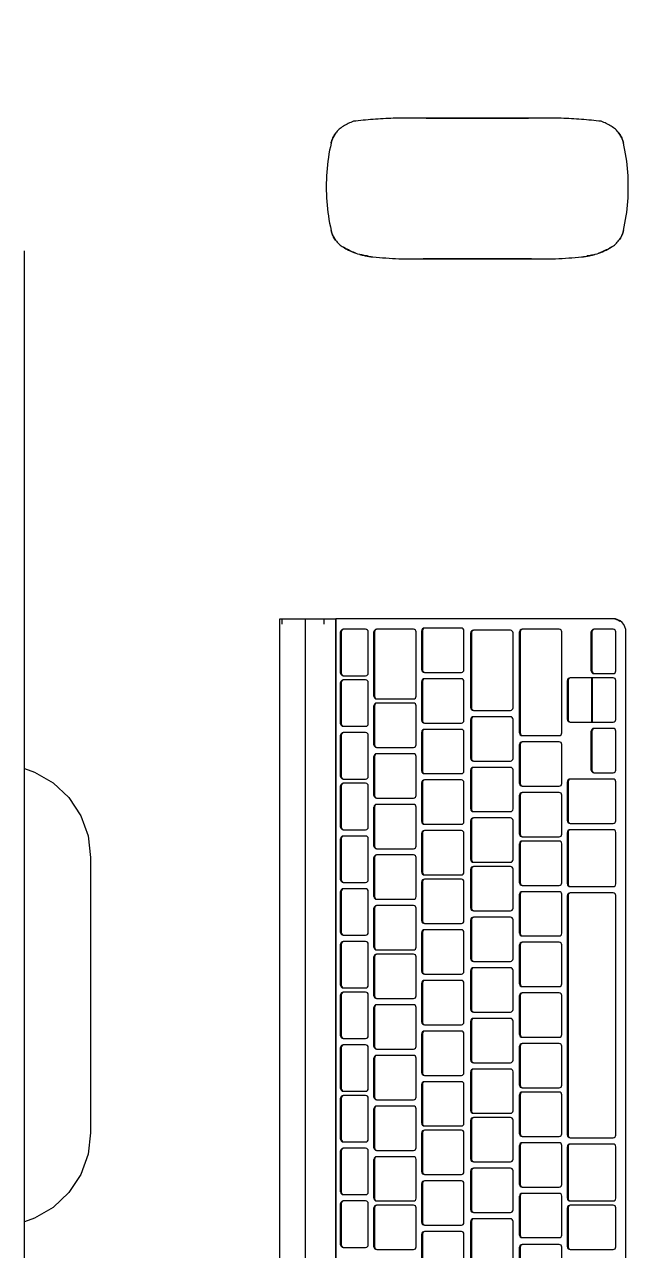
# Model space of a CAD drawing. Header units: millimetres. Extents: x -168557 to 193771, y -108373 to 197278.
# Drawn here: x 182307.3 to 182534.7, y -11135.4 to -10674.5 of the extents above; entities that cross this region are included whole.
import ezdxf

# ---------------------------------------------------------------- set-up
doc = ezdxf.new("R2010")
doc.units = ezdxf.units.MM
for name, color, linetype, lineweight in [('A-ANNO-DIMS', 211, 'Continuous', 9), ('A-ANNO-DIMS-50', 211, 'Continuous', 9), ('I-FURN', 30, 'Continuous', 9)]:
    doc.layers.add(name, color=color, linetype=linetype, lineweight=lineweight)
doc.styles.add('@Arial Unicode MS_1', font='', dxfattribs={"height": 100})
doc.styles.get('@Arial Unicode MS_1').set_extended_font_data('@Arial Unicode MS')
doc.dimstyles.new('CRT_-__Metros_-_Linha_de_chamada_3_5_mm_3', dxfattribs={"dimscale": 304.8, "dimtxt": 100.584485, "dimasz": 0.328084, "dimexe": 0.164042, "dimexo": 0.0625, "dimgap": 0.082021, "dimtad": 1, "dimlfac": 0.001, "dimrnd": 0.01, "dimzin": 0, "dimdsep": 46, "dimtxsty": '@Arial Unicode MS_1', "dimblk1": 'OBLIQUE', "dimblk2": 'OBLIQUE', "dimsah": 1, "dimcen": 0.09, "dimdle": 0.164042, "dimazin": 0, "dimtfac": 1, "dimtdec": 4, "dimtix": 1, "dimtmove": 0, "dimatfit": 3, "dimfxl": 0.984252, "dimfxlon": 1, "dimtvp": 1, "dimtolj": 1, "dimtzin": 0, "dimarcsym": 2})

# ---------------------------------------------------------------- blocks, each defined once
blk = doc.blocks.new('Blks_Elet_Apple_iMac - Apple iMac-3599073-TERREO')
at = {"layer": 'I-FURN', "color": 254}
for p, q in [((-280, 35.02), (280, 35.02)), ((51.79, 10.14), (-51.79, 10.14)), ((141.61, -61.03), (-137.79, -61.03)), ((141.61, -61.91), (139.61, -61.91)), ((141.61, -61.08), (141.61, -70.67)), ((141.61, -70.67), (-137.79, -70.67)), ((141.61, -70.67), (141.61, -82.21)), ((139.61, -77.79), (141.61, -77.79)), ((141.61, -82.21), (-137.79, -82.21)), ((-137.79, -82.21), (141.61, -82.21)), ((141.61, -186.46), (141.61, -82.21)), ((-94.93, -84.99), (-94.93, -85.23)), ((-94.93, -85.23), (-94.93, -93.42)), ((-93.93, -83.99), (-78.47, -83.99)), ((-78.47, -84.23), (-93.93, -84.23)), ((-77.47, -85.23), (-77.47, -84.99)), ((-77.47, -93.42), (-77.47, -85.23)), ((-75.09, -84.99), (-75.09, -85.23)), ((-75.09, -85.23), (-75.09, -93.42)), ((-74.09, -83.99), (-58.63, -83.99)), ((-58.63, -84.23), (-74.09, -84.23)), ((-57.63, -85.23), (-57.63, -84.99)), ((-57.63, -93.42), (-57.63, -85.23)), ((-55.24, -84.99), (-55.24, -85.23)), ((-55.24, -85.23), (-55.24, -93.42)), ((-54.24, -83.99), (-38.78, -83.99)), ((-38.78, -84.23), (-54.24, -84.23)), ((-37.78, -85.23), (-37.78, -84.99)), ((-37.78, -93.42), (-37.78, -85.23)), ((-36.19, -84.99), (-36.19, -85.23)), ((-36.19, -85.23), (-36.19, -93.42)), ((-35.19, -83.99), (-19.73, -83.99)), ((-19.73, -84.23), (-35.19, -84.23)), ((-18.73, -85.23), (-18.73, -84.99)), ((-18.73, -93.42), (-18.73, -85.23)), ((-16.35, -84.99), (-16.35, -85.23)), ((-16.35, -85.23), (-16.35, -93.42)), ((-15.35, -83.99), (0.11, -83.99)), ((0.11, -84.23), (-15.35, -84.23)), ((1.11, -85.23), (1.11, -84.99)), ((1.11, -93.42), (1.11, -85.23)), ((2.7, -84.99), (2.7, -85.23)), ((2.7, -85.23), (2.7, -93.42)), ((3.7, -83.99), (19.16, -83.99)), ((19.16, -84.23), (3.7, -84.23)), ((20.16, -85.23), (20.16, -84.99)), ((20.16, -93.42), (20.16, -85.23)), ((22.54, -84.99), (22.54, -85.23)), ((22.54, -85.23), (22.54, -93.42)), ((23.54, -83.99), (39.01, -83.99)), ((39.01, -84.23), (23.54, -84.23)), ((40.01, -85.23), (40.01, -84.99)), ((40.01, -93.42), (40.01, -85.23)), ((42.39, -84.99), (42.39, -85.23)), ((42.39, -85.23), (42.39, -93.42)), ((43.39, -83.99), (58.85, -83.99)), ((58.85, -84.23), (43.39, -84.23)), ((59.85, -85.23), (59.85, -84.99)), ((59.85, -93.42), (59.85, -85.23)), ((62.23, -84.99), (62.23, -85.23)), ((62.23, -85.23), (62.23, -93.42)), ((63.23, -83.99), (78.69, -83.99)), ((78.69, -84.23), (63.23, -84.23)), ((79.69, -85.23), (79.69, -84.99)), ((79.69, -93.42), (79.69, -85.23)), ((81.28, -84.99), (81.28, -85.23)), ((81.28, -85.23), (81.28, -93.42)), ((82.28, -83.99), (97.74, -83.99)), ((97.74, -84.23), (82.28, -84.23)), ((98.74, -85.23), (98.74, -84.99)), ((98.74, -93.42), (98.74, -85.23)), ((101.12, -84.99), (101.12, -85.23)), ((101.12, -85.23), (101.12, -93.42)), ((102.12, -83.99), (117.59, -83.99)), ((117.59, -84.23), (102.12, -84.23)), ((118.59, -85.23), (118.59, -84.99)), ((118.59, -93.42), (118.59, -85.23)), ((120.17, -84.99), (120.17, -85.23)), ((120.17, -85.23), (120.17, -93.42)), ((121.17, -83.99), (136.64, -83.99)), ((136.64, -84.23), (121.17, -84.23)), ((137.64, -85.23), (137.64, -84.99)), ((137.64, -93.42), (137.64, -85.23)), ((-94.73, -96.52), (-80.06, -96.52)), ((-80.06, -96.76), (-94.73, -96.76)), ((-93.93, -94.41), (-78.47, -94.41)), ((-76.47, -96.52), (-61.8, -96.52)), ((-61.8, -96.76), (-76.47, -96.76)), ((-74.09, -94.41), (-58.63, -94.41)), ((-57.42, -96.52), (-42.75, -96.52)), ((-42.75, -96.76), (-57.42, -96.76)), ((-54.24, -94.41), (-38.78, -94.41)), ((-38.37, -96.52), (-23.7, -96.52)), ((-23.7, -96.76), (-38.37, -96.76)), ((-35.19, -94.41), (-19.73, -94.41)), ((-19.32, -96.52), (-4.65, -96.52)), ((-4.65, -96.76), (-19.32, -96.76)), ((-15.35, -94.41), (0.11, -94.41)), ((-0.27, -96.52), (14.4, -96.52)), ((14.4, -96.76), (-0.27, -96.76)), ((3.7, -94.41), (19.16, -94.41)), ((17.99, -96.52), (32.66, -96.52)), ((32.66, -96.76), (17.99, -96.76)), ((23.54, -94.41), (39.01, -94.41)), ((37.04, -96.52), (51.71, -96.52)), ((51.71, -96.76), (37.04, -96.76)), ((43.39, -94.41), (58.85, -94.41)), ((56.09, -96.52), (70.76, -96.52)), ((70.76, -96.76), (56.09, -96.76)), ((63.23, -94.41), (78.69, -94.41)), ((75.14, -96.52), (89.81, -96.52)), ((89.81, -96.76), (75.14, -96.76)), ((82.28, -94.41), (97.74, -94.41)), ((94.19, -96.52), (108.86, -96.52)), ((108.86, -96.76), (94.19, -96.76)), ((102.12, -94.41), (117.59, -94.41)), ((112.44, -96.52), (136.64, -96.52)), ((136.64, -96.76), (112.44, -96.76)), ((121.17, -94.41), (136.64, -94.41)), ((-95.73, -97.76), (-95.73, -111.44)), ((-79.06, -97.76), (-79.06, -97.52)), ((-79.06, -111.44), (-79.06, -97.76)), ((-77.47, -97.52), (-77.47, -97.76)), ((-77.47, -97.76), (-77.47, -111.44)), ((-60.8, -97.76), (-60.8, -97.52)), ((-60.8, -111.44), (-60.8, -97.76)), ((-58.42, -97.52), (-58.42, -97.76)), ((-58.42, -97.76), (-58.42, -111.44)), ((-41.75, -97.76), (-41.75, -97.52)), ((-41.75, -111.44), (-41.75, -97.76)), ((-39.37, -97.52), (-39.37, -97.76)), ((-39.37, -97.76), (-39.37, -111.44)), ((-22.7, -97.76), (-22.7, -97.52)), ((-22.7, -111.44), (-22.7, -97.76)), ((-20.32, -97.52), (-20.32, -97.76)), ((-20.32, -97.76), (-20.32, -111.44)), ((-3.65, -97.76), (-3.65, -97.52)), ((-3.65, -111.44), (-3.65, -97.76)), ((-1.27, -97.52), (-1.27, -97.76)), ((-1.27, -97.76), (-1.27, -111.44)), ((15.4, -97.76), (15.4, -97.52)), ((15.4, -111.44), (15.4, -97.76)), ((16.99, -97.52), (16.99, -97.76)), ((16.99, -97.76), (16.99, -111.44)), ((33.66, -97.76), (33.66, -97.52)), ((33.66, -111.44), (33.66, -97.76)), ((36.04, -97.52), (36.04, -97.76)), ((36.04, -97.76), (36.04, -111.44)), ((52.71, -97.76), (52.71, -97.52)), ((52.71, -111.44), (52.71, -97.76)), ((55.09, -97.52), (55.09, -97.76)), ((55.09, -97.76), (55.09, -111.44)), ((71.76, -97.76), (71.76, -97.52)), ((71.76, -111.44), (71.76, -97.76)), ((74.14, -97.52), (74.14, -97.76)), ((74.14, -97.76), (74.14, -111.44)), ((90.81, -97.76), (90.81, -97.52)), ((90.81, -111.44), (90.81, -97.76)), ((93.19, -97.52), (93.19, -97.76)), ((93.19, -97.76), (93.19, -111.44)), ((109.86, -97.76), (109.86, -97.52)), ((109.86, -111.44), (109.86, -97.76)), ((111.44, -97.52), (111.44, -97.76)), ((111.44, -97.76), (111.44, -111.44)), ((137.64, -97.76), (137.64, -97.52)), ((137.64, -111.44), (137.64, -97.76)), ((-104.61, -114.54), (-89.94, -114.54)), ((-89.94, -114.78), (-104.61, -114.78)), ((-94.73, -112.43), (-80.06, -112.43)), ((-85.56, -114.54), (-70.89, -114.54)), ((-70.89, -114.78), (-85.56, -114.78)), ((-76.47, -112.43), (-61.8, -112.43)), ((-66.51, -114.54), (-51.84, -114.54)), ((-51.84, -114.78), (-66.51, -114.78)), ((-57.42, -112.43), (-42.75, -112.43)), ((-48.25, -114.54), (-33.58, -114.54)), ((-33.58, -114.78), (-48.25, -114.78)), ((-38.37, -112.43), (-23.7, -112.43)), ((-29.2, -114.54), (-14.53, -114.54)), ((-14.53, -114.78), (-29.2, -114.78)), ((-19.32, -112.43), (-4.65, -112.43)), ((-10.15, -114.54), (4.52, -114.54)), ((4.52, -114.78), (-10.15, -114.78)), ((-0.27, -112.43), (14.4, -112.43)), ((8.9, -114.54), (23.57, -114.54)), ((23.57, -114.78), (8.9, -114.78)), ((17.99, -112.43), (32.66, -112.43)), ((27.95, -114.54), (42.62, -114.54)), ((42.62, -114.78), (27.95, -114.78)), ((37.04, -112.43), (51.71, -112.43)), ((46.21, -114.54), (60.88, -114.54)), ((60.88, -114.78), (46.21, -114.78)), ((56.09, -112.43), (70.76, -112.43)), ((65.26, -114.54), (79.93, -114.54)), ((79.93, -114.78), (65.26, -114.78)), ((75.14, -112.43), (89.81, -112.43)), ((84.31, -114.54), (98.98, -114.54)), ((98.98, -114.78), (84.31, -114.78)), ((94.19, -112.43), (108.86, -112.43)), ((103.36, -114.54), (118.03, -114.54)), ((118.03, -114.78), (103.36, -114.78)), ((112.44, -112.43), (136.64, -112.43)), ((122.41, -114.54), (137.08, -114.54)), ((137.08, -114.78), (122.41, -114.78)), ((276.99, -110.97), (276.99, -121.39)), ((329.97, -121.4), (329.97, -110.93)), ((-88.94, -115.77), (-88.94, -115.53)), ((-88.94, -129.45), (-88.94, -115.77)), ((-86.56, -115.53), (-86.56, -115.77)), ((-86.56, -115.77), (-86.56, -129.45)), ((-69.89, -115.77), (-69.89, -115.53)), ((-69.89, -129.45), (-69.89, -115.77)), ((-67.51, -115.53), (-67.51, -115.77)), ((-67.51, -115.77), (-67.51, -129.45)), ((-50.84, -115.77), (-50.84, -115.53)), ((-50.84, -129.45), (-50.84, -115.77)), ((-49.25, -115.53), (-49.25, -115.77)), ((-49.25, -115.77), (-49.25, -129.45)), ((-32.58, -115.77), (-32.58, -115.53)), ((-32.58, -129.45), (-32.58, -115.77)), ((-30.2, -115.53), (-30.2, -115.77)), ((-30.2, -115.77), (-30.2, -129.45)), ((-13.53, -115.77), (-13.53, -115.53)), ((-13.53, -129.45), (-13.53, -115.77)), ((-11.15, -115.53), (-11.15, -115.77)), ((-11.15, -115.77), (-11.15, -129.45)), ((5.52, -115.77), (5.52, -115.53)), ((5.52, -129.45), (5.52, -115.77)), ((7.9, -115.53), (7.9, -115.77)), ((7.9, -115.77), (7.9, -129.45)), ((24.57, -115.77), (24.57, -115.53)), ((24.57, -129.45), (24.57, -115.77)), ((26.95, -115.53), (26.95, -115.77)), ((26.95, -115.77), (26.95, -129.45)), ((43.62, -115.77), (43.62, -115.53)), ((43.62, -129.45), (43.62, -115.77)), ((45.21, -115.53), (45.21, -115.77)), ((45.21, -115.77), (45.21, -129.45)), ((61.88, -115.77), (61.88, -115.53)), ((61.88, -129.45), (61.88, -115.77)), ((64.26, -115.53), (64.26, -115.77)), ((64.26, -115.77), (64.26, -129.45)), ((80.93, -115.77), (80.93, -115.53)), ((80.93, -129.45), (80.93, -115.77)), ((83.31, -115.53), (83.31, -115.77)), ((83.31, -115.77), (83.31, -129.45)), ((99.98, -115.77), (99.98, -115.53)), ((99.98, -129.45), (99.98, -115.77)), ((102.36, -115.53), (102.36, -115.77)), ((102.36, -115.77), (102.36, -129.45)), ((119.03, -115.77), (119.03, -115.53)), ((119.03, -129.45), (119.03, -115.77)), ((121.41, -115.53), (121.41, -115.77)), ((121.41, -115.77), (121.41, -129.45)), ((138.08, -115.77), (138.08, -115.53)), ((138.08, -129.45), (138.08, -115.77)), ((276.99, -121.39), (276.99, -149.51)), ((329.97, -149.5), (329.97, -121.4)), ((-104.61, -130.44), (-89.94, -130.44)), ((-99.84, -133), (-85.17, -133)), ((-85.17, -133.24), (-99.84, -133.24)), ((-85.56, -130.44), (-70.89, -130.44)), ((-80.79, -133), (-66.12, -133)), ((-66.12, -133.24), (-80.79, -133.24)), ((-66.51, -130.44), (-51.84, -130.44)), ((-61.74, -133), (-47.07, -133)), ((-47.07, -133.24), (-61.74, -133.24)), ((-48.25, -130.44), (-33.58, -130.44)), ((-43.49, -133), (-28.82, -133)), ((-28.82, -133.24), (-43.49, -133.24)), ((-29.2, -130.44), (-14.53, -130.44)), ((-24.44, -133), (-9.77, -133)), ((-9.77, -133.24), (-24.44, -133.24)), ((-10.15, -130.44), (4.52, -130.44)), ((-5.39, -133), (9.28, -133)), ((9.28, -133.24), (-5.39, -133.24)), ((8.9, -130.44), (23.57, -130.44)), ((13.66, -133), (28.33, -133)), ((28.33, -133.24), (13.66, -133.24)), ((27.95, -130.44), (42.62, -130.44)), ((32.71, -133), (47.38, -133)), ((47.38, -133.24), (32.71, -133.24)), ((46.21, -130.44), (60.88, -130.44)), ((50.97, -133), (65.64, -133)), ((65.64, -133.24), (50.97, -133.24)), ((65.26, -130.44), (79.93, -130.44)), ((70.02, -133), (84.69, -133)), ((84.69, -133.24), (70.02, -133.24)), ((84.31, -130.44), (98.98, -130.44)), ((89.07, -133), (103.74, -133)), ((103.74, -133.24), (89.07, -133.24)), ((103.36, -130.44), (118.03, -130.44)), ((108.12, -133), (136.26, -133)), ((136.26, -133.24), (108.12, -133.24)), ((122.41, -130.44), (137.08, -130.44)), ((-84.17, -134.23), (-84.17, -133.99)), ((-84.17, -147.91), (-84.17, -134.23)), ((-81.79, -133.99), (-81.79, -134.23)), ((-81.79, -134.23), (-81.79, -147.91)), ((-65.12, -134.23), (-65.12, -133.99)), ((-65.12, -147.91), (-65.12, -134.23)), ((-62.74, -133.99), (-62.74, -134.23)), ((-62.74, -134.23), (-62.74, -147.91)), ((-46.07, -134.23), (-46.07, -133.99)), ((-46.07, -147.91), (-46.07, -134.23)), ((-44.49, -133.99), (-44.49, -134.23)), ((-44.49, -134.23), (-44.49, -147.91)), ((-27.82, -134.23), (-27.82, -133.99)), ((-27.82, -147.91), (-27.82, -134.23)), ((-25.44, -133.99), (-25.44, -134.23)), ((-25.44, -134.23), (-25.44, -147.91)), ((-8.77, -134.23), (-8.77, -133.99)), ((-8.77, -147.91), (-8.77, -134.23)), ((-6.39, -133.99), (-6.39, -134.23)), ((-6.39, -134.23), (-6.39, -147.91)), ((10.28, -134.23), (10.28, -133.99)), ((10.28, -147.91), (10.28, -134.23)), ((12.66, -133.99), (12.66, -134.23)), ((12.66, -134.23), (12.66, -147.91)), ((29.33, -134.23), (29.33, -133.99)), ((29.33, -147.91), (29.33, -134.23)), ((31.71, -133.99), (31.71, -134.23)), ((31.71, -134.23), (31.71, -147.91)), ((48.38, -134.23), (48.38, -133.99)), ((48.38, -147.91), (48.38, -134.23)), ((49.97, -133.99), (49.97, -134.23)), ((49.97, -134.23), (49.97, -147.91)), ((66.64, -134.23), (66.64, -133.99)), ((66.64, -147.91), (66.64, -134.23)), ((69.02, -133.99), (69.02, -134.23)), ((69.02, -134.23), (69.02, -147.91)), ((85.69, -134.23), (85.69, -133.99)), ((85.69, -147.91), (85.69, -134.23)), ((88.07, -133.99), (88.07, -134.23)), ((88.07, -134.23), (88.07, -147.91)), ((104.74, -134.23), (104.74, -133.99)), ((104.74, -147.91), (104.74, -134.23)), ((107.12, -133.99), (107.12, -134.23)), ((107.12, -134.23), (107.12, -147.91)), ((137.26, -134.23), (137.26, -133.99)), ((137.26, -147.91), (137.26, -134.23)), ((-132.83, -151.35), (-94.84, -151.35)), ((-94.84, -151.59), (-132.83, -151.59)), ((-99.84, -148.9), (-85.17, -148.9)), ((-90.27, -151.35), (-75.6, -151.35)), ((-75.6, -151.59), (-90.27, -151.59)), ((-80.79, -148.9), (-66.12, -148.9)), ((-71.22, -151.35), (-56.55, -151.35)), ((-56.55, -151.59), (-71.22, -151.59)), ((-61.74, -148.9), (-47.07, -148.9)), ((-52.17, -151.35), (-37.5, -151.35)), ((-37.5, -151.59), (-52.17, -151.59)), ((-43.49, -148.9), (-28.82, -148.9)), ((-33.91, -151.35), (-19.24, -151.35)), ((-19.24, -151.59), (-33.91, -151.59)), ((-24.44, -148.9), (-9.77, -148.9)), ((-14.86, -151.35), (-0.19, -151.35)), ((-0.19, -151.59), (-14.86, -151.59)), ((-5.39, -148.9), (9.28, -148.9)), ((4.19, -151.35), (18.86, -151.35)), ((18.86, -151.59), (4.19, -151.59)), ((13.66, -148.9), (28.33, -148.9)), ((23.24, -151.35), (37.91, -151.35)), ((37.91, -151.59), (23.24, -151.59)), ((32.71, -148.9), (47.38, -148.9)), ((42.29, -151.35), (56.96, -151.35)), ((56.96, -151.59), (42.29, -151.59)), ((50.97, -148.9), (65.64, -148.9)), ((60.55, -151.35), (75.22, -151.35)), ((75.22, -151.59), (60.55, -151.59)), ((70.02, -148.9), (84.69, -148.9)), ((79.6, -151.35), (94.27, -151.35)), ((94.27, -151.59), (79.6, -151.59)), ((89.07, -148.9), (103.74, -148.9)), ((98.65, -151.35), (136.64, -151.35)), ((136.64, -151.59), (98.65, -151.59)), ((108.12, -148.9), (136.26, -148.9)), ((276.99, -149.51), (276.99, -159.93)), ((329.97, -159.97), (329.97, -149.5)), ((-93.84, -152.58), (-93.84, -152.34)), ((-93.84, -166.26), (-93.84, -152.58)), ((-91.27, -152.34), (-91.27, -152.58)), ((-91.27, -152.58), (-91.27, -166.26)), ((-74.6, -152.58), (-74.6, -152.34)), ((-74.6, -166.26), (-74.6, -152.58)), ((-72.22, -152.34), (-72.22, -152.58)), ((-72.22, -152.58), (-72.22, -166.26)), ((-55.55, -152.58), (-55.55, -152.34)), ((-55.55, -166.26), (-55.55, -152.58)), ((-53.17, -152.34), (-53.17, -152.58)), ((-53.17, -152.58), (-53.17, -166.26)), ((-36.5, -152.58), (-36.5, -152.34)), ((-36.5, -166.26), (-36.5, -152.58)), ((-34.91, -152.34), (-34.91, -152.58)), ((-34.91, -152.58), (-34.91, -166.26)), ((-18.24, -152.58), (-18.24, -152.34)), ((-18.24, -166.26), (-18.24, -152.58)), ((-15.86, -152.34), (-15.86, -152.58)), ((-15.86, -152.58), (-15.86, -166.26)), ((0.81, -152.58), (0.81, -152.34)), ((0.81, -166.26), (0.81, -152.58)), ((3.19, -152.34), (3.19, -152.58)), ((3.19, -152.58), (3.19, -166.26)), ((19.86, -152.58), (19.86, -152.34)), ((19.86, -166.26), (19.86, -152.58)), ((22.24, -152.34), (22.24, -152.58)), ((22.24, -152.58), (22.24, -166.26)), ((38.91, -152.58), (38.91, -152.34)), ((38.91, -166.26), (38.91, -152.58)), ((41.29, -152.34), (41.29, -152.58)), ((41.29, -152.58), (41.29, -166.26)), ((57.96, -152.58), (57.96, -152.34)), ((57.96, -166.26), (57.96, -152.58)), ((59.55, -152.34), (59.55, -152.58)), ((59.55, -152.58), (59.55, -166.26)), ((76.22, -152.58), (76.22, -152.34)), ((76.22, -166.26), (76.22, -152.58)), ((78.6, -152.34), (78.6, -152.58)), ((78.6, -152.58), (78.6, -166.26)), ((95.27, -152.58), (95.27, -152.34)), ((95.27, -166.26), (95.27, -152.58)), ((97.65, -152.34), (97.65, -152.58)), ((97.65, -152.58), (97.65, -166.26)), ((137.64, -152.58), (137.64, -152.34)), ((137.64, -166.26), (137.64, -152.58)), ((-132.83, -167.25), (-94.84, -167.25)), ((-95.73, -170.36), (-95.73, -170.6)), ((-94.73, -169.37), (-80.06, -169.37)), ((-80.06, -169.6), (-94.73, -169.6)), ((-90.27, -167.25), (-75.6, -167.25)), ((-79.06, -170.6), (-79.06, -170.36)), ((-77.47, -170.36), (-77.47, -170.6)), ((-76.47, -169.37), (-57.04, -169.37)), ((-57.04, -169.6), (-76.47, -169.6)), ((-71.22, -167.25), (-56.55, -167.25)), ((-56.04, -170.6), (-56.04, -170.36)), ((-53.66, -170.36), (-53.66, -170.6)), ((-52.66, -169.37), (37.42, -169.37)), ((37.42, -169.6), (-52.66, -169.6)), ((-52.17, -167.25), (-37.5, -167.25)), ((-33.91, -167.25), (-19.24, -167.25)), ((-14.86, -167.25), (-0.19, -167.25)), ((4.19, -167.25), (18.86, -167.25)), ((23.24, -167.25), (37.91, -167.25)), ((38.42, -170.6), (38.42, -170.36)), ((40.8, -170.36), (40.8, -170.6)), ((41.8, -169.37), (61.23, -169.37)), ((61.23, -169.6), (41.8, -169.6)), ((42.29, -167.25), (56.96, -167.25)), ((60.55, -167.25), (75.22, -167.25)), ((62.23, -170.6), (62.23, -170.36)), ((64.61, -170.36), (64.61, -170.6)), ((65.61, -169.37), (80.28, -169.37)), ((80.28, -169.6), (65.61, -169.6)), ((79.6, -167.25), (94.27, -167.25)), ((81.28, -170.6), (81.28, -170.36)), ((98.65, -167.25), (136.64, -167.25)), ((102.71, -170.36), (102.71, -170.6)), ((103.71, -169.36), (118.38, -169.36)), ((118.38, -169.6), (103.71, -169.6)), ((119.38, -170.6), (119.38, -170.36)), ((-95.73, -170.6), (-95.73, -186.62)), ((-79.06, -186.62), (-79.06, -170.6)), ((-77.47, -170.6), (-77.47, -186.62)), ((-56.04, -186.62), (-56.04, -170.6)), ((-53.66, -170.6), (-53.66, -186.62)), ((38.42, -186.62), (38.42, -170.6)), ((40.8, -170.6), (40.8, -186.62)), ((62.23, -186.62), (62.23, -170.6)), ((64.61, -170.6), (64.61, -186.62)), ((81.28, -186.62), (81.28, -170.6)), ((102.71, -170.6), (102.71, -178.53)), ((119.38, -178.53), (119.38, -170.6)), ((83.66, -179.36), (83.66, -179.6)), ((83.66, -179.6), (83.66, -186.62)), ((84.66, -178.37), (99.33, -178.37)), ((99.33, -178.61), (84.66, -178.61)), ((100.33, -179.6), (100.33, -179.36)), ((100.33, -186.62), (100.33, -179.6)), ((102.71, -178.53), (119.38, -178.53)), ((102.71, -178.69), (102.71, -186.62)), ((119.38, -178.69), (102.71, -178.69)), ((119.38, -186.62), (119.38, -178.69)), ((120.97, -179.36), (120.97, -179.6)), ((120.97, -179.6), (120.97, -186.62)), ((121.97, -178.37), (136.64, -178.37)), ((136.64, -178.61), (121.97, -178.61)), ((137.64, -179.6), (137.64, -179.36)), ((137.64, -186.62), (137.64, -179.6)), ((-94.73, -187.62), (-80.06, -187.62)), ((-76.47, -187.62), (-57.04, -187.62)), ((-52.66, -187.62), (37.42, -187.62)), ((41.8, -187.62), (61.23, -187.62)), ((65.61, -187.62), (80.28, -187.62)), ((84.66, -187.62), (99.33, -187.62)), ((103.71, -187.62), (118.38, -187.62)), ((121.97, -187.62), (136.64, -187.62)), ((-132.79, -191.42), (136.61, -191.42))]:
    blk.add_line(p, q, dxfattribs=at)
at = {"layer": 'I-FURN', "color": 254, "flags": 128}
for points in [[(-51.79, 10.14), (-59.86, 11.08), (-67.5, 13.86), (-74.29, 18.33), (-79.87, 24.24), (-83.93, 31.28), (-85.27, 34.95)], [(85.27, 34.95), (83.93, 31.28), (79.87, 24.24), (74.29, 18.33), (67.5, 13.86), (59.86, 11.08), (51.79, 10.14)]]:
    blk.add_lwpolyline(points, dxfattribs=at)
at = {"layer": 'I-FURN', "color": 254}
for centre, major_axis, start_param, end_param in [((-93.93, -84.99), (1, 0), 1.570796, 3.141593), ((-93.93, -85.23), (1, 0), 1.570796, 3.141593), ((-78.47, -84.99), (1, 0), 0, 1.570796), ((-78.47, -85.23), (1, 0), 0, 1.570796), ((-74.09, -84.99), (-1, 0), 4.712389, 6.283185), ((-74.09, -85.23), (1, 0), 1.570796, 3.141593), ((-58.63, -84.99), (1, 0), 0, 1.570796), ((-58.63, -85.23), (1, 0), 0, 1.570796), ((-54.24, -84.99), (-1, 0), 4.712389, 6.283185), ((-54.24, -85.23), (1, 0), 1.570796, 3.141593), ((-38.78, -84.99), (1, 0), 0, 1.570796), ((-38.78, -85.23), (1, 0), 0, 1.570796), ((-35.19, -84.99), (-1, 0), 4.712389, 6.283185), ((-35.19, -85.23), (-1, 0), 4.712389, 6.283185), ((-19.73, -84.99), (-1, 0), 3.141593, 4.712389), ((-19.73, -85.23), (1, 0), 0, 1.570796), ((-15.35, -84.99), (-1, 0), 4.712389, 6.283185), ((-15.35, -85.23), (-1, 0), 4.712389, 6.283185), ((0.11, -84.99), (1, 0), 0, 1.570796), ((0.11, -85.23), (1, 0), 0, 1.570796), ((3.7, -84.99), (-1, 0), 4.712389, 6.283185), ((3.7, -85.23), (1, 0), 1.570796, 3.141593), ((19.16, -84.99), (1, 0), 0, 1.570796), ((19.16, -85.23), (1, 0), 0, 1.570796), ((23.54, -84.99), (-1, 0), 4.712389, 6.283185), ((23.54, -85.23), (1, 0), 1.570796, 3.141593), ((39.01, -84.99), (1, 0), 0, 1.570796), ((39.01, -85.23), (1, 0), 0, 1.570796), ((43.39, -84.99), (-1, 0), 4.712389, 6.283185), ((43.39, -85.23), (-1, 0), 4.712389, 6.283185), ((58.85, -84.99), (1, 0), 0, 1.570796), ((58.85, -85.23), (1, 0), 0, 1.570796), ((63.23, -84.99), (-1, 0), 4.712389, 6.283185), ((63.23, -85.23), (1, 0), 1.570796, 3.141593), ((78.69, -84.99), (1, 0), 0, 1.570796), ((78.69, -85.23), (1, 0), 0, 1.570796), ((82.28, -84.99), (1, 0), 1.570796, 3.141593), ((82.28, -85.23), (1, 0), 1.570796, 3.141593), ((97.74, -84.99), (1, 0), 0, 1.570796), ((97.74, -85.23), (1, 0), 0, 1.570796), ((102.12, -84.99), (1, 0), 1.570796, 3.141593), ((102.12, -85.23), (1, 0), 1.570796, 3.141593), ((117.59, -84.99), (1, 0), 0, 1.570796), ((117.59, -85.23), (1, 0), 0, 1.570796), ((121.17, -84.99), (1, 0), 1.570796, 3.141593), ((121.17, -85.23), (1, 0), 1.570796, 3.141593), ((136.64, -84.99), (1, 0), 0, 1.570796), ((136.64, -85.23), (1, 0), 0, 1.570796), ((-94.73, -97.52), (1, 0), 1.570796, 3.141593), ((-94.73, -97.76), (1, 0), 1.570796, 3.141593), ((-93.93, -93.42), (1, 0), 3.141593, 4.712389), ((-80.06, -97.52), (1, 0), 0, 1.570796), ((-80.06, -97.76), (1, 0), 0, 1.570796), ((-78.47, -93.42), (1, 0), 4.712389, 6.283185), ((-76.47, -97.52), (1, 0), 1.570796, 3.141593), ((-76.47, -97.76), (1, 0), 1.570796, 3.141593), ((-74.09, -93.42), (1, 0), 3.141593, 4.712389), ((-61.8, -97.52), (1, 0), 0, 1.570796), ((-61.8, -97.76), (1, 0), 0, 1.570796), ((-58.63, -93.42), (1, 0), 4.712389, 6.283185), ((-57.42, -97.52), (-1, 0), 4.712389, 6.283185), ((-57.42, -97.76), (1, 0), 1.570796, 3.141593), ((-54.24, -93.42), (1, 0), 3.141593, 4.712389), ((-42.75, -97.52), (1, 0), 0, 1.570796), ((-42.75, -97.76), (1, 0), 0, 1.570796), ((-38.37, -97.52), (-1, 0), 4.712389, 6.283185), ((-38.37, -97.76), (-1, 0), 4.712389, 6.283185), ((-38.78, -93.42), (1, 0), 4.712389, 6.283185), ((-35.19, -93.42), (1, 0), 3.141593, 4.712389), ((-23.7, -97.52), (-1, 0), 3.141593, 4.712389), ((-23.7, -97.76), (1, 0), 0, 1.570796), ((-19.32, -97.52), (-1, 0), 4.712389, 6.283185), ((-19.32, -97.76), (-1, 0), 4.712389, 6.283185), ((-19.73, -93.42), (-1, 0), 1.570796, 3.141593), ((-15.35, -93.42), (1, 0), 3.141593, 4.712389), ((-4.65, -97.52), (-1, 0), 3.141593, 4.712389), ((-4.65, -97.76), (1, 0), 0, 1.570796), ((-0.27, -97.52), (-1, 0), 4.712389, 6.283185), ((-0.27, -97.76), (1, 0), 1.570796, 3.141593), ((0.11, -93.42), (1, 0), 4.712389, 6.283185), ((3.7, -93.42), (1, 0), 3.141593, 4.712389), ((14.4, -97.52), (1, 0), 0, 1.570796), ((14.4, -97.76), (1, 0), 0, 1.570796), ((17.99, -97.52), (-1, 0), 4.712389, 6.283185), ((17.99, -97.76), (1, 0), 1.570796, 3.141593), ((19.16, -93.42), (1, 0), 4.712389, 6.283185), ((23.54, -93.42), (1, 0), 3.141593, 4.712389), ((32.66, -97.52), (1, 0), 0, 1.570796), ((32.66, -97.76), (1, 0), 0, 1.570796), ((37.04, -97.52), (-1, 0), 4.712389, 6.283185), ((37.04, -97.76), (1, 0), 1.570796, 3.141593), ((39.01, -93.42), (-1, 0), 1.570796, 3.141593), ((43.39, -93.42), (1, 0), 3.141593, 4.712389), ((51.71, -97.52), (1, 0), 0, 1.570796), ((51.71, -97.76), (1, 0), 0, 1.570796), ((56.09, -97.52), (-1, 0), 4.712389, 6.283185), ((56.09, -97.76), (-1, 0), 4.712389, 6.283185), ((58.85, -93.42), (1, 0), 4.712389, 6.283185), ((63.23, -93.42), (1, 0), 3.141593, 4.712389), ((70.76, -97.52), (1, 0), 0, 1.570796), ((70.76, -97.76), (1, 0), 0, 1.570796), ((75.14, -97.52), (-1, 0), 4.712389, 6.283185), ((75.14, -97.76), (-1, 0), 4.712389, 6.283185), ((78.69, -93.42), (1, 0), 4.712389, 6.283185), ((82.28, -93.42), (1, 0), 3.141593, 4.712389), ((89.81, -97.52), (1, 0), 0, 1.570796), ((89.81, -97.76), (1, 0), 0, 1.570796), ((94.19, -97.52), (1, 0), 1.570796, 3.141593), ((94.19, -97.76), (1, 0), 1.570796, 3.141593), ((97.74, -93.42), (1, 0), 4.712389, 6.283185), ((102.12, -93.42), (1, 0), 3.141593, 4.712389), ((108.86, -97.52), (1, 0), 0, 1.570796), ((108.86, -97.76), (1, 0), 0, 1.570796), ((112.44, -97.52), (1, 0), 1.570796, 3.141593), ((112.44, -97.76), (-1, 0), 4.712389, 6.283185), ((117.59, -93.42), (1, 0), 4.712389, 6.283185), ((121.17, -93.42), (1, 0), 3.141593, 4.712389), ((136.64, -93.42), (-1, 0), 1.570796, 3.141593), ((136.64, -97.52), (1, 0), 0, 1.570796), ((136.64, -97.76), (1, 0), 0, 1.570796), ((-94.73, -111.44), (1, 0), 3.141593, 4.712389), ((-89.94, -115.53), (1, 0), 0, 1.570796), ((-89.94, -115.77), (1, 0), 0, 1.570796), ((-85.56, -115.53), (1, 0), 1.570796, 3.141593), ((-85.56, -115.77), (1, 0), 1.570796, 3.141593), ((-80.06, -111.44), (1, 0), 4.712389, 6.283185), ((-76.47, -111.44), (1, 0), 3.141593, 4.712389), ((-70.89, -115.53), (1, 0), 0, 1.570796), ((-70.89, -115.77), (1, 0), 0, 1.570796), ((-66.51, -115.53), (-1, 0), 4.712389, 6.283185), ((-66.51, -115.77), (1, 0), 1.570796, 3.141593), ((-61.8, -111.44), (-1, 0), 1.570796, 3.141593), ((-57.42, -111.44), (1, 0), 3.141593, 4.712389), ((-51.84, -115.53), (1, 0), 0, 1.570796), ((-51.84, -115.77), (1, 0), 0, 1.570796), ((-48.25, -115.53), (-1, 0), 4.712389, 6.283185), ((-48.25, -115.77), (-1, 0), 4.712389, 6.283185), ((-42.75, -111.44), (1, 0), 4.712389, 6.283185), ((-38.37, -111.44), (1, 0), 3.141593, 4.712389), ((-33.58, -115.53), (1, 0), 0, 1.570796), ((-33.58, -115.77), (1, 0), 0, 1.570796), ((-29.2, -115.53), (-1, 0), 4.712389, 6.283185), ((-29.2, -115.77), (-1, 0), 4.712389, 6.283185), ((-23.7, -111.44), (-1, 0), 1.570796, 3.141593), ((-19.32, -111.44), (1, 0), 3.141593, 4.712389), ((-14.53, -115.53), (-1, 0), 3.141593, 4.712389), ((-14.53, -115.77), (1, 0), 0, 1.570796), ((-10.15, -115.53), (-1, 0), 4.712389, 6.283185), ((-10.15, -115.77), (-1, 0), 4.712389, 6.283185), ((-4.65, -111.44), (-1, 0), 1.570796, 3.141593), ((-0.27, -111.44), (1, 0), 3.141593, 4.712389), ((4.52, -115.53), (1, 0), 0, 1.570796), ((4.52, -115.77), (1, 0), 0, 1.570796), ((8.9, -115.53), (-1, 0), 4.712389, 6.283185), ((8.9, -115.77), (1, 0), 1.570796, 3.141593), ((14.4, -111.44), (1, 0), 4.712389, 6.283185), ((17.99, -111.44), (1, 0), 3.141593, 4.712389), ((23.57, -115.53), (1, 0), 0, 1.570796), ((23.57, -115.77), (1, 0), 0, 1.570796), ((27.95, -115.53), (-1, 0), 4.712389, 6.283185), ((27.95, -115.77), (1, 0), 1.570796, 3.141593), ((32.66, -111.44), (1, 0), 4.712389, 6.283185), ((37.04, -111.44), (1, 0), 3.141593, 4.712389), ((42.62, -115.53), (1, 0), 0, 1.570796), ((42.62, -115.77), (1, 0), 0, 1.570796), ((46.21, -115.53), (-1, 0), 4.712389, 6.283185), ((46.21, -115.77), (-1, 0), 4.712389, 6.283185), ((51.71, -111.44), (1, 0), 4.712389, 6.283185), ((56.09, -111.44), (1, 0), 3.141593, 4.712389), ((60.88, -115.53), (1, 0), 0, 1.570796), ((60.88, -115.77), (1, 0), 0, 1.570796), ((65.26, -115.53), (-1, 0), 4.712389, 6.283185), ((65.26, -115.77), (-1, 0), 4.712389, 6.283185), ((70.76, -111.44), (-1, 0), 1.570796, 3.141593), ((75.14, -111.44), (1, 0), 3.141593, 4.712389), ((79.93, -115.53), (-1, 0), 3.141593, 4.712389), ((79.93, -115.77), (1, 0), 0, 1.570796), ((84.31, -115.53), (1, 0), 1.570796, 3.141593), ((84.31, -115.77), (-1, 0), 4.712389, 6.283185), ((89.81, -111.44), (-1, 0), 1.570796, 3.141593), ((94.19, -111.44), (1, 0), 3.141593, 4.712389), ((98.98, -115.53), (1, 0), 0, 1.570796), ((98.98, -115.77), (-1, 0), 3.141593, 4.712389), ((103.36, -115.53), (1, 0), 1.570796, 3.141593), ((103.36, -115.77), (-1, 0), 4.712389, 6.283185), ((108.86, -111.44), (1, 0), 4.712389, 6.283185), ((112.44, -111.44), (1, 0), 3.141593, 4.712389), ((118.03, -115.53), (1, 0), 0, 1.570796), ((118.03, -115.77), (1, 0), 0, 1.570796), ((122.41, -115.53), (1, 0), 1.570796, 3.141593), ((122.41, -115.77), (1, 0), 1.570796, 3.141593), ((136.64, -111.44), (-1, 0), 1.570796, 3.141593), ((137.08, -115.53), (1, 0), 0, 1.570796), ((137.08, -115.77), (1, 0), 0, 1.570796), ((-89.94, -129.45), (1, 0), 4.712389, 6.283185), ((-85.56, -129.45), (1, 0), 3.141593, 4.712389), ((-85.17, -133.99), (1, 0), 0, 1.570796), ((-85.17, -134.23), (1, 0), 0, 1.570796), ((-80.79, -133.99), (1, 0), 1.570796, 3.141593), ((-80.79, -134.23), (1, 0), 1.570796, 3.141593), ((-70.89, -129.45), (1, 0), 4.712389, 6.283185), ((-66.51, -129.45), (1, 0), 3.141593, 4.712389), ((-66.12, -133.99), (1, 0), 0, 1.570796), ((-66.12, -134.23), (1, 0), 0, 1.570796), ((-61.74, -133.99), (-1, 0), 4.712389, 6.283185), ((-61.74, -134.23), (1, 0), 1.570796, 3.141593), ((-51.84, -129.45), (1, 0), 4.712389, 6.283185), ((-48.25, -129.45), (1, 0), 3.141593, 4.712389), ((-47.07, -133.99), (1, 0), 0, 1.570796), ((-47.07, -134.23), (1, 0), 0, 1.570796), ((-43.49, -133.99), (-1, 0), 4.712389, 6.283185), ((-43.49, -134.23), (-1, 0), 4.712389, 6.283185), ((-33.58, -129.45), (1, 0), 4.712389, 6.283185), ((-29.2, -129.45), (1, 0), 3.141593, 4.712389), ((-28.82, -133.99), (-1, 0), 3.141593, 4.712389), ((-28.82, -134.23), (1, 0), 0, 1.570796), ((-24.44, -133.99), (-1, 0), 4.712389, 6.283185), ((-24.44, -134.23), (-1, 0), 4.712389, 6.283185), ((-14.53, -129.45), (-1, 0), 1.570796, 3.141593), ((-10.15, -129.45), (1, 0), 3.141593, 4.712389), ((-9.77, -133.99), (-1, 0), 3.141593, 4.712389), ((-9.77, -134.23), (1, 0), 0, 1.570796), ((-5.39, -133.99), (-1, 0), 4.712389, 6.283185), ((-5.39, -134.23), (-1, 0), 4.712389, 6.283185), ((4.52, -129.45), (1, 0), 4.712389, 6.283185), ((8.9, -129.45), (1, 0), 3.141593, 4.712389), ((9.28, -133.99), (1, 0), 0, 1.570796), ((9.28, -134.23), (1, 0), 0, 1.570796), ((13.66, -133.99), (-1, 0), 4.712389, 6.283185), ((13.66, -134.23), (1, 0), 1.570796, 3.141593), ((23.57, -129.45), (1, 0), 4.712389, 6.283185), ((27.95, -129.45), (1, 0), 3.141593, 4.712389), ((28.33, -133.99), (1, 0), 0, 1.570796), ((28.33, -134.23), (1, 0), 0, 1.570796), ((32.71, -133.99), (-1, 0), 4.712389, 6.283185), ((32.71, -134.23), (-1, 0), 4.712389, 6.283185), ((42.62, -129.45), (1, 0), 4.712389, 6.283185), ((46.21, -129.45), (1, 0), 3.141593, 4.712389), ((47.38, -133.99), (-1, 0), 3.141593, 4.712389), ((47.38, -134.23), (1, 0), 0, 1.570796), ((50.97, -133.99), (-1, 0), 4.712389, 6.283185), ((50.97, -134.23), (-1, 0), 4.712389, 6.283185), ((60.88, -129.45), (1, 0), 4.712389, 6.283185), ((65.26, -129.45), (1, 0), 3.141593, 4.712389), ((65.64, -133.99), (1, 0), 0, 1.570796), ((65.64, -134.23), (1, 0), 0, 1.570796), ((70.02, -133.99), (-1, 0), 4.712389, 6.283185), ((70.02, -134.23), (-1, 0), 4.712389, 6.283185), ((79.93, -129.45), (1, 0), 4.712389, 6.283185), ((84.31, -129.45), (1, 0), 3.141593, 4.712389), ((84.69, -133.99), (1, 0), 0, 1.570796), ((84.69, -134.23), (1, 0), 0, 1.570796), ((89.07, -133.99), (1, 0), 1.570796, 3.141593), ((89.07, -134.23), (-1, 0), 4.712389, 6.283185), ((98.98, -129.45), (1, 0), 4.712389, 6.283185), ((103.36, -129.45), (1, 0), 3.141593, 4.712389), ((103.74, -133.99), (-1, 0), 3.141593, 4.712389), ((103.74, -134.23), (1, 0), 0, 1.570796), ((108.12, -133.99), (1, 0), 1.570796, 3.141593), ((108.12, -134.23), (-1, 0), 4.712389, 6.283185), ((118.03, -129.45), (-1, 0), 1.570796, 3.141593), ((122.41, -129.45), (1, 0), 3.141593, 4.712389), ((136.26, -133.99), (1, 0), 0, 1.570796), ((136.26, -134.23), (1, 0), 0, 1.570796), ((137.08, -129.45), (1, 0), 4.712389, 6.283185), ((-94.84, -152.34), (1, 0), 0, 1.570796), ((-94.84, -152.58), (1, 0), 0, 1.570796), ((-90.27, -152.34), (1, 0), 1.570796, 3.141593), ((-90.27, -152.58), (1, 0), 1.570796, 3.141593), ((-85.17, -147.91), (1, 0), 4.712389, 6.283185), ((-80.79, -147.91), (1, 0), 3.141593, 4.712389), ((-75.6, -152.34), (1, 0), 0, 1.570796), ((-75.6, -152.58), (1, 0), 0, 1.570796), ((-71.22, -152.34), (-1, 0), 4.712389, 6.283185), ((-71.22, -152.58), (1, 0), 1.570796, 3.141593), ((-66.12, -147.91), (1, 0), 4.712389, 6.283185), ((-61.74, -147.91), (-1, 0), 0, 1.570796), ((-56.55, -152.34), (1, 0), 0, 1.570796), ((-56.55, -152.58), (1, 0), 0, 1.570796), ((-52.17, -152.34), (1, 0), 1.570796, 3.141593), ((-52.17, -152.58), (1, 0), 1.570796, 3.141593), ((-47.07, -147.91), (-1, 0), 1.570796, 3.141593), ((-43.49, -147.91), (-1, 0), 0, 1.570796), ((-37.5, -152.34), (-1, 0), 3.141593, 4.712389), ((-37.5, -152.58), (1, 0), 0, 1.570796), ((-33.91, -152.34), (-1, 0), 4.712389, 6.283185), ((-33.91, -152.58), (1, 0), 1.570796, 3.141593), ((-28.82, -147.91), (1, 0), 4.712389, 6.283185), ((-24.44, -147.91), (1, 0), 3.141593, 4.712389), ((-19.24, -152.34), (-1, 0), 3.141593, 4.712389), ((-19.24, -152.58), (1, 0), 0, 1.570796), ((-14.86, -152.34), (-1, 0), 4.712389, 6.283185), ((-14.86, -152.58), (-1, 0), 4.712389, 6.283185), ((-9.77, -147.91), (-1, 0), 1.570796, 3.141593), ((-5.39, -147.91), (1, 0), 3.141593, 4.712389), ((-0.19, -152.34), (1, 0), 0, 1.570796), ((-0.19, -152.58), (1, 0), 0, 1.570796), ((4.19, -152.34), (-1, 0), 4.712389, 6.283185), ((4.19, -152.58), (1, 0), 1.570796, 3.141593), ((9.28, -147.91), (1, 0), 4.712389, 6.283185), ((13.66, -147.91), (1, 0), 3.141593, 4.712389), ((18.86, -152.34), (1, 0), 0, 1.570796), ((18.86, -152.58), (1, 0), 0, 1.570796), ((23.24, -152.34), (-1, 0), 4.712389, 6.283185), ((23.24, -152.58), (1, 0), 1.570796, 3.141593), ((28.33, -147.91), (1, 0), 4.712389, 6.283185), ((32.71, -147.91), (1, 0), 3.141593, 4.712389), ((37.91, -152.34), (1, 0), 0, 1.570796), ((37.91, -152.58), (1, 0), 0, 1.570796), ((42.29, -152.34), (-1, 0), 4.712389, 6.283185), ((42.29, -152.58), (-1, 0), 4.712389, 6.283185), ((47.38, -147.91), (-1, 0), 1.570796, 3.141593), ((50.97, -147.91), (1, 0), 3.141593, 4.712389), ((56.96, -152.34), (1, 0), 0, 1.570796), ((56.96, -152.58), (1, 0), 0, 1.570796), ((60.55, -152.34), (-1, 0), 4.712389, 6.283185), ((60.55, -152.58), (1, 0), 1.570796, 3.141593), ((65.64, -147.91), (1, 0), 4.712389, 6.283185), ((70.02, -147.91), (1, 0), 3.141593, 4.712389), ((75.22, -152.34), (1, 0), 0, 1.570796), ((75.22, -152.58), (1, 0), 0, 1.570796), ((79.6, -152.34), (1, 0), 1.570796, 3.141593), ((79.6, -152.58), (-1, 0), 4.712389, 6.283185), ((84.69, -147.91), (-1, 0), 1.570796, 3.141593), ((89.07, -147.91), (1, 0), 3.141593, 4.712389), ((94.27, -152.34), (-1, 0), 3.141593, 4.712389), ((94.27, -152.58), (1, 0), 0, 1.570796), ((98.65, -152.34), (1, 0), 1.570796, 3.141593), ((98.65, -152.58), (-1, 0), 4.712389, 6.283185), ((103.74, -147.91), (-1, 0), 1.570796, 3.141593), ((108.12, -147.91), (1, 0), 3.141593, 4.712389), ((136.26, -147.91), (1, 0), 4.712389, 6.283185), ((136.64, -152.34), (-1, 0), 3.141593, 4.712389), ((136.64, -152.58), (1, 0), 0, 1.570796), ((-94.73, -170.36), (1, 0), 1.570796, 3.141593), ((-94.73, -170.6), (1, 0), 1.570796, 3.141593), ((-94.84, -166.26), (1, 0), 4.712389, 6.283185), ((-90.27, -166.26), (1, 0), 3.141593, 4.712389), ((-80.06, -170.36), (1, 0), 0, 1.570796), ((-80.06, -170.6), (1, 0), 0, 1.570796), ((-76.47, -170.36), (1, 0), 1.570796, 3.141593), ((-76.47, -170.6), (1, 0), 1.570796, 3.141593), ((-75.6, -166.26), (1, 0), 4.712389, 6.283185), ((-71.22, -166.26), (1, 0), 3.141593, 4.712389), ((-57.04, -170.36), (1, 0), 0, 1.570796), ((-57.04, -170.6), (1, 0), 0, 1.570796), ((-56.55, -166.26), (1, 0), 4.712389, 6.283185), ((-52.66, -170.36), (-1, 0), 4.712389, 6.283185), ((-52.66, -170.6), (1, 0), 1.570796, 3.141593), ((-52.17, -166.26), (1, 0), 3.141593, 4.712389), ((-37.5, -166.26), (1, 0), 4.712389, 6.283185), ((-33.91, -166.26), (1, 0), 3.141593, 4.712389), ((-19.24, -166.26), (1, 0), 4.712389, 6.283185), ((-14.86, -166.26), (1, 0), 3.141593, 4.712389), ((-0.19, -166.26), (1, 0), 4.712389, 6.283185), ((4.19, -166.26), (1, 0), 3.141593, 4.712389), ((18.86, -166.26), (1, 0), 4.712389, 6.283185), ((23.24, -166.26), (1, 0), 3.141593, 4.712389), ((37.42, -170.36), (1, 0), 0, 1.570796), ((37.42, -170.6), (1, 0), 0, 1.570796), ((37.91, -166.26), (1, 0), 4.712389, 6.283185), ((41.8, -170.36), (-1, 0), 4.712389, 6.283185), ((41.8, -170.6), (-1, 0), 4.712389, 6.283185), ((42.29, -166.26), (1, 0), 3.141593, 4.712389), ((56.96, -166.26), (1, 0), 4.712389, 6.283185), ((60.55, -166.26), (1, 0), 3.141593, 4.712389), ((61.23, -170.36), (-1, 0), 3.141593, 4.712389), ((61.23, -170.6), (1, 0), 0, 1.570796), ((65.61, -170.36), (-1, 0), 4.712389, 6.283185), ((65.61, -170.6), (-1, 0), 4.712389, 6.283185), ((75.22, -166.26), (1, 0), 4.712389, 6.283185), ((79.6, -166.26), (1, 0), 3.141593, 4.712389), ((80.28, -170.36), (1, 0), 0, 1.570796), ((80.28, -170.6), (1, 0), 0, 1.570796), ((94.27, -166.26), (-1, 0), 1.570796, 3.141593), ((98.65, -166.26), (1, 0), 3.141593, 4.712389), ((103.71, -170.36), (1, 0), 1.570796, 3.141593), ((103.71, -170.6), (-1, 0), 4.712389, 6.283185), ((118.38, -170.36), (1, 0), 0, 1.570796), ((118.38, -170.6), (1, 0), 0, 1.570796), ((136.64, -166.26), (-1, 0), 1.570796, 3.141593), ((84.66, -179.36), (1, 0), 1.570796, 3.141593), ((84.66, -179.6), (1, 0), 1.570796, 3.141593), ((99.33, -179.36), (1, 0), 0, 1.570796), ((99.33, -179.6), (1, 0), 0, 1.570796), ((121.97, -179.36), (1, 0), 1.570796, 3.141593), ((121.97, -179.6), (1, 0), 1.570796, 3.141593), ((136.64, -179.36), (1, 0), 0, 1.570796), ((136.64, -179.6), (1, 0), 0, 1.570796), ((-94.73, -186.62), (1, 0), 3.141593, 4.712389), ((-80.06, -186.62), (1, 0), 4.712389, 6.283185), ((-76.47, -186.62), (1, 0), 3.141593, 4.712389), ((-57.04, -186.62), (1, 0), 4.712389, 6.283185), ((-52.66, -186.62), (1, 0), 3.141593, 4.712389), ((37.42, -186.62), (1, 0), 4.712389, 6.283185), ((41.8, -186.62), (1, 0), 3.141593, 4.712389), ((61.23, -186.62), (1, 0), 4.712389, 6.283185), ((65.61, -186.62), (1, 0), 3.141593, 4.712389), ((80.28, -186.62), (1, 0), 4.712389, 6.283185), ((84.66, -186.62), (1, 0), 3.141593, 4.712389), ((99.33, -186.62), (-1, 0), 1.570796, 3.141593), ((103.71, -186.62), (-1, 0), 0, 1.570796), ((118.38, -186.62), (-1, 0), 1.570796, 3.141593), ((121.97, -186.62), (-1, 0), 0, 1.570796), ((136.61, -186.46), (-5, 0), 1.570796, 3.141593), ((136.64, -186.62), (-1, 0), 1.570796, 3.141593), ((136.61, -186.08), (5, 0), 5.611284, 6.169689)]:
    blk.add_ellipse(centre, major_axis=major_axis, ratio=0.992813, start_param=start_param, end_param=end_param, dxfattribs=at)
for points in [[(287.72, -80.42), (287.03, -80.58), (285.73, -81.02), (283.97, -82.07), (282.48, -83.42), (281.71, -84.46), (281.37, -85.03)], [(284.01, -82.12), (284.55, -81.72), (285.73, -81.02), (287.03, -80.58), (287.72, -80.42)], [(287.72, -80.42), (287.03, -80.58), (285.73, -81.02), (284.55, -81.72), (284.01, -82.12)], [(284.46, -81.8), (284.96, -81.47), (286.01, -80.92), (287.14, -80.55), (287.72, -80.42)], [(320.56, -80.42), (316.95, -79.6), (309.7, -78.51), (298.56, -78.51), (291.32, -79.6), (287.72, -80.42)], [(320.56, -80.42), (321.25, -80.58), (322.56, -81.02), (323.73, -81.72), (324.27, -82.12)], [(326.91, -85.03), (326.57, -84.46), (325.8, -83.42), (324.32, -82.07), (322.55, -81.02), (321.25, -80.58), (320.56, -80.42)], [(320.56, -80.42), (320.94, -80.51), (321.68, -80.72), (322.39, -81.01), (322.74, -81.18)], [(324.28, -82.12), (323.74, -81.72), (322.56, -81.02), (321.25, -80.58), (320.56, -80.42)], [(324.4, -82.21), (323.89, -81.82), (323.33, -81.47), (322.74, -81.18)], [(281.37, -85.03), (280.36, -86.73), (278.74, -90.29), (277.95, -94.15), (277.75, -96.16)], [(328.76, -88.79), (328.5, -88.14), (327.94, -86.86), (327.27, -85.63), (326.91, -85.03)], [(278.69, -91.23), (278.52, -91.79), (278.38, -92.36), (278.25, -92.94)], [(278.26, -92.91), (278.39, -92.33), (278.53, -91.75), (278.7, -91.18)], [(277.75, -96.16), (277.61, -97.77), (277.34, -101.02), (277.12, -104.3), (277.02, -105.95)], [(278.26, -92.91), (278.15, -93.42), (277.95, -94.47), (277.81, -95.59), (277.75, -96.16)], [(278.13, -94.11), (278.17, -93.71), (278.22, -93.31), (278.26, -92.91)], [(278.25, -92.94), (278.21, -93.34), (278.17, -93.73), (278.13, -94.13)], [(277.02, -105.95), (277.02, -110.77), (277.02, -120.55), (277.21, -135.45), (277.02, -150.34), (277.02, -160.12), (277.02, -164.93)], [(277, -126.74), (277, -129.63), (276.97, -135.44), (277, -141.24), (277, -144.13)], [(277.02, -164.93), (277.12, -166.58), (277.34, -169.87), (277.61, -173.11), (277.75, -174.73)], [(277.75, -174.73), (277.95, -176.73), (278.74, -180.59), (280.36, -184.15), (281.37, -185.86)], [(277.75, -174.73), (277.81, -175.3), (277.95, -176.41), (278.14, -177.46), (278.25, -177.97)], [(278.13, -176.75), (278.17, -177.14), (278.21, -177.54), (278.25, -177.93)], [(278.25, -177.97), (278.21, -177.57), (278.17, -177.17), (278.13, -176.76)], [(278.25, -177.93), (278.38, -178.51), (278.52, -179.08), (278.68, -179.65)], [(278.69, -179.69), (278.53, -179.12), (278.38, -178.55), (278.25, -177.97)], [(326.91, -185.86), (327.27, -185.25), (327.94, -184.02), (328.5, -182.75), (328.76, -182.1)], [(281.37, -185.86), (281.71, -186.42), (282.48, -187.47), (283.96, -188.82), (285.73, -189.87), (287.03, -190.31), (287.72, -190.47)], [(287.72, -190.47), (287.03, -190.31), (285.72, -189.87), (284.55, -189.17), (284.01, -188.77)], [(284.01, -188.77), (284.55, -189.17), (285.73, -189.87), (287.03, -190.31), (287.72, -190.47)], [(320.56, -190.47), (321.25, -190.31), (322.55, -189.87), (324.32, -188.82), (325.8, -187.47), (326.57, -186.43), (326.91, -185.86)], [(324.27, -188.77), (323.73, -189.17), (322.55, -189.87), (321.25, -190.31), (320.56, -190.47)], [(320.56, -190.47), (321.25, -190.31), (322.56, -189.87), (323.73, -189.17), (324.27, -188.77)], [(322.74, -189.7), (323.33, -189.41), (323.89, -189.07), (324.4, -188.68)], [(287.72, -190.47), (287.14, -190.33), (286.01, -189.97), (284.96, -189.42), (284.46, -189.09)], [(287.72, -190.47), (291.32, -191.29), (298.56, -192.37), (309.7, -192.38), (316.95, -191.29), (320.56, -190.47)], [(322.74, -189.7), (322.39, -189.87), (321.68, -190.17), (320.94, -190.38), (320.56, -190.47)]]:
    blk.add_open_spline(points, degree=3, dxfattribs=at)
for points, knots in [([(279.15, -89.77), (279.26, -89.46), (279.87, -87.83), (280.64, -86.26), (281.37, -85.03)], [0.3821306, 0.3821306, 0.3821306, 0.3821306, 0.5, 1, 1, 1, 1]), ([(281.37, -85.03), (280.64, -86.26), (279.87, -87.83), (279.26, -89.46), (279.16, -89.76)], [0, 0, 0, 0, 0.5, 0.613158, 0.613158, 0.613158, 0.613158]), ([(328.76, -182.1), (329.05, -179.65), (329.51, -174.7), (329.97, -167.07), (330.01, -160.59), (329.95, -155.35), (329.92, -151.39), (329.9, -147.42), (329.85, -142.11), (329.79, -135.44), (329.85, -128.78), (329.9, -123.47), (329.92, -119.49), (329.95, -115.54), (330.01, -110.29), (329.97, -103.81), (329.51, -96.19), (329.04, -91.23), (328.76, -88.79)], [0, 0, 0, 0, 0.083333, 0.166667, 0.25, 0.291667, 0.333333, 0.375, 0.416667, 0.5, 0.583333, 0.625, 0.666667, 0.708333, 0.75, 0.833333, 0.916667, 1, 1, 1, 1]), ([(276.98, -115.03), (276.97, -116.05), (276.97, -119.93), (276.99, -123.84), (277, -126.74)], [0.2644967, 0.2644967, 0.2644967, 0.2644967, 0.3, 0.4, 0.4, 0.4, 0.4]), ([(276.98, -155.87), (276.97, -154.85), (276.97, -150.96), (277.01, -144.15), (276.97, -135.44), (277.01, -126.72), (276.97, -119.93), (276.97, -116.05), (276.98, -115.05)], [0.2643759, 0.2643759, 0.2643759, 0.2643759, 0.3, 0.4, 0.5, 0.6, 0.7, 0.7350492, 0.7350492, 0.7350492, 0.7350492]), ([(329.95, -135.43), (329.95, -132.56), (329.98, -128.26), (330, -122.55), (329.97, -118.99), (329.96, -116.87), (329.95, -116.17)], [0.5, 0.5, 0.5, 0.5, 0.5833333, 0.625, 0.6666667, 0.6874323, 0.6874323, 0.6874323, 0.6874323]), ([(329.95, -116.18), (329.96, -116.89), (329.97, -119.01), (330, -122.57), (329.98, -128.28), (329.95, -132.58), (329.95, -135.45)], [0.3125011, 0.3125011, 0.3125011, 0.3125011, 0.3333333, 0.375, 0.4166667, 0.5, 0.5, 0.5, 0.5]), ([(329.95, -154.71), (329.96, -154), (329.97, -151.87), (330, -148.31), (329.98, -142.6), (329.95, -138.3), (329.95, -135.43)], [0.3124442, 0.3124442, 0.3124442, 0.3124442, 0.3333333, 0.375, 0.4166667, 0.5, 0.5, 0.5, 0.5]), ([(329.95, -135.45), (329.95, -138.32), (329.98, -142.62), (330, -148.33), (329.97, -151.88), (329.96, -154.01), (329.95, -154.72)], [0.5, 0.5, 0.5, 0.5, 0.5833333, 0.625, 0.6666667, 0.687538, 0.687538, 0.687538, 0.687538]), ([(277, -144.13), (276.99, -147.03), (276.97, -150.96), (276.97, -154.85), (276.98, -155.88)], [0.6, 0.6, 0.6, 0.6, 0.7, 0.7360015, 0.7360015, 0.7360015, 0.7360015]), ([(281.37, -185.86), (280.64, -184.63), (279.87, -183.05), (279.26, -181.42), (279.15, -181.1)], [0, 0, 0, 0, 0.5, 0.6174467, 0.6174467, 0.6174467, 0.6174467]), ([(279.15, -181.12), (279.26, -181.42), (279.87, -183.05), (280.64, -184.62), (281.37, -185.86)], [0.3872604, 0.3872604, 0.3872604, 0.3872604, 0.5, 1, 1, 1, 1])]:
    blk.add_open_spline(points, degree=3, knots=knots, dxfattribs=at)
blk = doc.blocks.new('DIMBLOCK281-TERREO')
at = {"layer": 'A-ANNO-DIMS-50', "lineweight": 18, "transparency": 16777216}
for p, q in [((182223.32, -10169.65), (182173.32, -10119.65)), ((182223.32, -10169.65), (182273.32, -10219.65)), ((182223.32, -11969.65), (182173.32, -11919.65)), ((182223.32, -11969.65), (182273.32, -12019.65))]:
    blk.add_line(p, q, dxfattribs=at)
at = {"layer": 'A-ANNO-DIMS-50', "transparency": 16777216}
for p, q in [((182523.32, -10169.65), (182173.32, -10169.65)), ((182223.32, -10169.65), (182223.32, -12019.65)), ((182223.32, -10169.65), (182523.32, -10169.65)), ((182523.32, -11969.65), (182173.32, -11969.65)), ((182223.32, -11969.65), (182523.32, -11969.65))]:
    blk.add_line(p, q, dxfattribs=at)
at = {"layer": 'A-ANNO-DIMS-50', "color": 0, "transparency": 16777216, "insert": (182068.51, -11204.93), "char_height": 100, "width": 324.6748, "attachment_point": 1, "rotation": 90, "line_spacing_factor": 1.117605, "style": '@Arial Unicode MS_1'}
blk.add_mtext('1,80', dxfattribs=at)
blk = doc.blocks.new('_Oblique')
at = {"color": 0, "linetype": 'ByBlock', "lineweight": -2}
blk.add_line((-0.5, -0.5), (0.5, 0.5), dxfattribs=at)

msp = doc.modelspace()

# ---------------------------------------------------------------- block references
at = {"layer": 'I-FURN', "color": 254, "rotation": 89.9999999999999}
msp.add_blockref('Blks_Elet_Apple_iMac - Apple iMac-3599073-TERREO', (182342.332, -11039.651), dxfattribs=at)

# ---------------------------------------------------------------- dimensions: what is measured, and where the dimension line sits
at = {"layer": 'A-ANNO-DIMS'}
dim = msp.add_linear_dim(base=(182223.316, -11969.651), p1=(182523.316, -10169.651), p2=(182523.316, -11969.651), angle=90, dimstyle='CRT_-__Metros_-_Linha_de_chamada_3_5_mm_3', override={"dimpost": '<>', "dimfxl": 1800}, dxfattribs=at)
dim.commit()
dim.dimension.update_dxf_attribs({"geometry": 'DIMBLOCK281-TERREO', "text_midpoint": (182147.225, -11069.651)})

doc.saveas('drawing.dxf')
